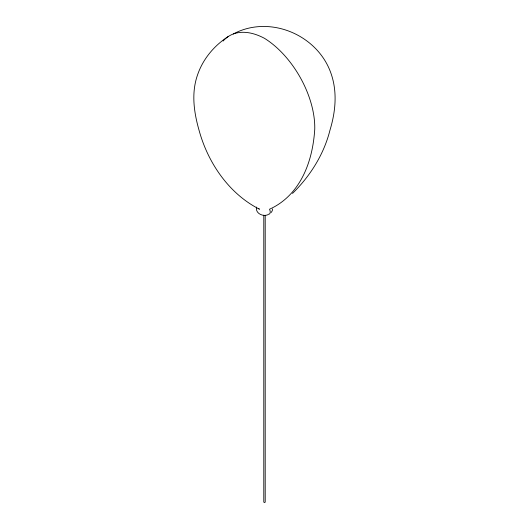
<?xml version="1.0" encoding="UTF-8"?>
<svg xmlns="http://www.w3.org/2000/svg" width="529" height="529" viewBox="0 0 529 529"><rect width="100%" height="100%" fill="white"/><g stroke="black" fill="none" stroke-linecap="round" stroke-linejoin="round"><path stroke-width="0.79" d="M272.633 208.942L272.223 210.826L271.165 212.513M256.671 207.024C254.846 213.141 262.86 216.989 267.846 214.767M292.497 193.429C310.146 176.15 323.913 154.349 329.951 130.253C336.279 109.437 337.826 87.397 328.489 67.183C312.355 32.547 267.495 15.612 233.335 33.962M228.383 36.448C214.49 45.349 203.255 58.6 197.78 74.239C191.114 92.588 193.832 111.936 199.049 130.253C207.917 162.78 228.912 193.726 259.474 209.219L258.344 208.373M265.208 215.323L265.208 502.18L264.434 502.55L263.792 502.107L263.792 215.243M223.106 41.044A73.809 42.618 60 0 1 264.5 38.339A73.809 42.618 60 0 1 314.755 129.109A191.921 110.806 60 0 1 269.526 209.219A4.589 2.652 60 0 1 268.203 214.311"/></g></svg>
